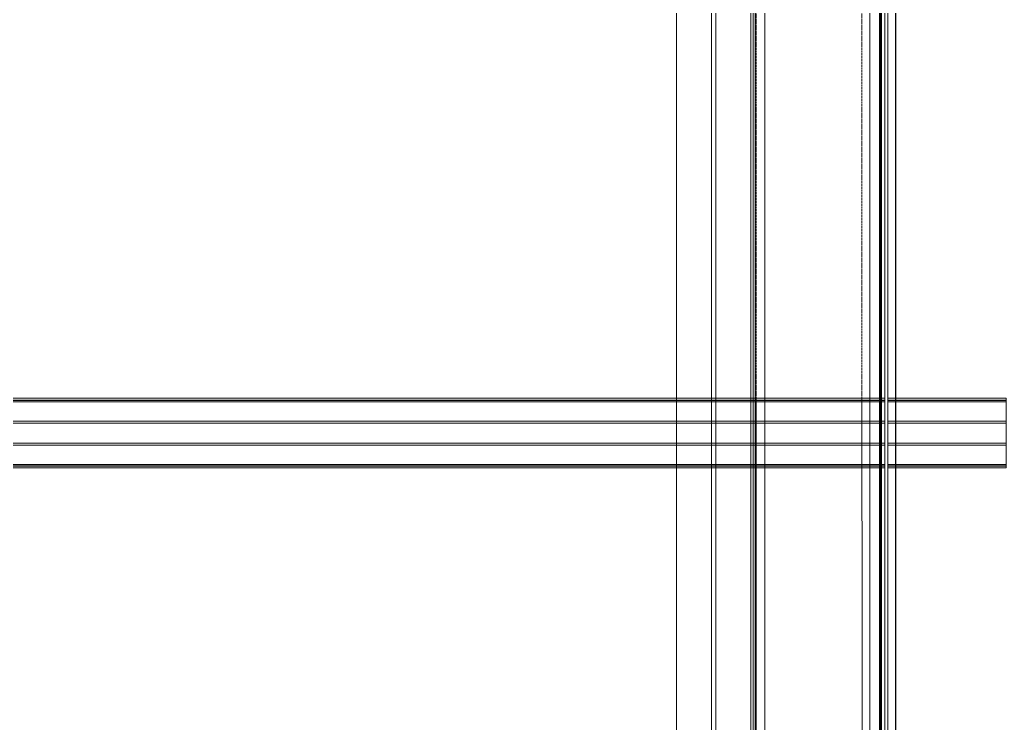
# Model space of a CAD drawing. Header units: centimetres. Extents: x -1906 to 5208, y -261 to 2955.
# Drawn here: x -257 to -91.4, y 1975.7 to 2093.8 of the extents above; entities that cross this region are included whole.
import ezdxf

# ---------------------------------------------------------------- set-up
doc = ezdxf.new("R2010")
doc.units = ezdxf.units.CM
doc.linetypes.add('_Overhead', pattern=[0.47625, 0.3175, -0.15875])
doc.linetypes.add('_Overhead_2_', pattern=[0.47625, 0.3175, -0.15875])
for name, color, linetype, lineweight in [('A-FLOR', 7, 'Continuous', 18), ('A-WALL', 7, 'Continuous', 18), ('S-BEAM', 7, 'Continuous', 18)]:
    doc.layers.add(name, color=color, linetype=linetype, lineweight=lineweight)

# ---------------------------------------------------------------- blocks, each defined once
blk = doc.blocks.new('Costanera Perfil Z - Parametrizado - h_22cm-1724293-N01 - Planta trazado tuberias refrig exist_ - detalle 1')
at = {"layer": 'S-BEAM', "color": 254, "true_color": 0xcccccc}
for p, q in [((-5.84, -2767.55), (-5.84, -4403.33)), ((-5.54, -2767.55), (-5.54, -4403.33)), ((-5.5, -4403.33), (-5.5, -2767.55)), ((-5.26, -2767.55), (-5.26, -4403.33)), ((1.67, -2767.55), (1.67, -4403.33)), ((2.01, -2767.55), (2.01, -4403.33)), ((-2.01, -3580.45), (-2.01, -4368.35)), ((-1.67, -3580.45), (-1.67, -4368.35)), ((5.26, -3580.45), (5.26, -4368.35)), ((5.5, -3580.45), (5.5, -4368.35)), ((5.54, -3580.45), (5.54, -4368.35)), ((5.84, -3580.45), (5.84, -4368.35)), ((-2.01, -4368.35), (-2.01, -4380.85)), ((-1.67, -4368.35), (-1.67, -4380.85)), ((5.26, -4368.35), (5.26, -4380.85)), ((5.5, -4368.35), (5.5, -4380.85)), ((5.54, -4368.35), (5.54, -4380.85)), ((5.84, -4368.35), (5.84, -4380.85)), ((-2.01, -4380.85), (-2.01, -4403.33)), ((-1.67, -4380.85), (-1.67, -4403.33)), ((5.26, -4380.85), (5.26, -4403.33)), ((5.5, -4380.85), (5.5, -4403.33)), ((5.54, -4380.85), (5.54, -4403.33)), ((5.84, -4380.85), (5.84, -4403.33)), ((-5.84, -4403.83), (-5.84, -4423.69)), ((-5.54, -4403.83), (-5.54, -4423.69)), ((-5.5, -4423.69), (-5.5, -4403.83)), ((-5.26, -4403.83), (-5.26, -4423.69)), ((-2.01, -4403.83), (-2.01, -4423.69)), ((-1.67, -4403.83), (-1.67, -4423.69)), ((1.67, -4403.83), (1.67, -4423.69)), ((2.01, -4403.83), (2.01, -4423.69)), ((5.26, -4403.83), (5.26, -4423.69)), ((5.5, -4403.83), (5.5, -4423.69)), ((5.54, -4403.83), (5.54, -4423.69)), ((5.84, -4403.83), (5.84, -4423.69)), ((-5.5, -4423.69), (-5.84, -4423.69)), ((-5.84, -4423.69), (-5.54, -4423.69)), ((-5.5, -4423.69), (-5.26, -4423.69)), ((2.01, -4423.69), (-5.5, -4423.69)), ((-5.26, -4423.69), (1.67, -4423.69)), ((1.67, -4423.69), (-2.01, -4423.69)), ((-2.01, -4423.69), (-1.67, -4423.69)), ((-1.67, -4423.69), (1.67, -4423.69)), ((1.67, -4423.69), (-1.67, -4423.69)), ((-1.67, -4423.69), (1.67, -4423.69)), ((1.67, -4423.69), (2.01, -4423.69)), ((2.01, -4423.69), (1.67, -4423.69)), ((1.67, -4423.69), (2.01, -4423.69)), ((2.01, -4423.69), (5.5, -4423.69)), ((5.26, -4423.69), (2.01, -4423.69)), ((5.54, -4423.69), (5.26, -4423.69)), ((5.54, -4423.69), (5.84, -4423.69)), ((5.84, -4423.69), (5.54, -4423.69))]:
    blk.add_line(p, q, dxfattribs=at)
blk = doc.blocks.new('Costanera Perfil Z - Parametrizado - h_22cm-1724570-N01 - Planta trazado tuberias refrig exist_ - detalle 1')
at = {"layer": 'S-BEAM', "color": 254, "true_color": 0xcccccc}
for p, q in [((-10.75, 892.2), (-10.75, 798.6)), ((-10.75, 892.2), (-10.75, 798.6)), ((-10.45, 892.2), (-10.45, 798.6)), ((-10.45, 892.2), (-10.45, 798.6)), ((-8.8, 892.2), (-8.8, 798.6)), ((-8.8, 892.2), (-8.8, 798.6)), ((8.8, 892.2), (8.8, 798.6)), ((8.8, 892.2), (8.8, 798.6)), ((10.45, 892.2), (10.45, 798.6)), ((10.45, 892.2), (10.45, 798.6)), ((10.75, 798.6), (10.75, 892.2)), ((10.75, 892.2), (10.75, 798.6)), ((-10.75, 798.6), (-10.75, 794.77)), ((-10.75, 798.6), (-10.75, 794.77)), ((-10.45, 798.6), (-10.45, 794.77)), ((-10.45, 798.6), (-10.45, 794.77)), ((-8.8, 798.6), (-8.8, 794.77)), ((-8.8, 798.6), (-8.8, 794.77)), ((8.8, 798.6), (8.8, 794.77)), ((8.8, 798.6), (8.8, 794.77)), ((10.45, 798.6), (10.45, 794.77)), ((10.45, 798.6), (10.45, 794.77)), ((10.75, 794.77), (10.75, 798.6)), ((10.75, 798.6), (10.75, 794.77)), ((-10.75, 794.77), (-10.75, 794.42)), ((-10.75, 794.77), (-10.75, 794.42)), ((-10.45, 794.77), (-10.45, 794.42)), ((-10.45, 794.77), (-10.45, 794.42)), ((-8.8, 794.77), (-8.8, 794.42)), ((-8.8, 794.77), (-8.8, 794.42)), ((8.8, 794.77), (8.8, 794.42)), ((8.8, 794.77), (8.8, 794.42)), ((10.45, 794.77), (10.45, 794.42)), ((10.45, 794.77), (10.45, 794.42)), ((10.75, 794.42), (10.75, 794.77)), ((10.75, 794.77), (10.75, 794.42)), ((-10.75, 794.42), (-10.75, 791.09)), ((-10.75, 794.42), (-10.75, 791.09)), ((-10.45, 794.42), (-10.45, 791.09)), ((-10.45, 794.42), (-10.45, 791.09)), ((-8.8, 794.42), (-8.8, 791.09)), ((-8.8, 794.42), (-8.8, 791.09)), ((8.8, 794.42), (8.8, 791.09)), ((8.8, 794.42), (8.8, 791.09)), ((10.45, 794.42), (10.45, 791.09)), ((10.45, 794.42), (10.45, 791.09)), ((10.75, 791.09), (10.75, 794.42)), ((10.75, 794.42), (10.75, 791.09)), ((-10.75, 791.09), (-10.75, 790.74)), ((-10.75, 791.09), (-10.75, 790.74)), ((-10.75, 790.74), (-10.75, 786.92)), ((-10.75, 790.74), (-10.75, 786.92)), ((-10.45, 791.09), (-10.45, 790.74)), ((-10.45, 791.09), (-10.45, 790.74)), ((-10.45, 790.74), (-10.45, 786.92)), ((-10.45, 790.74), (-10.45, 786.92)), ((-8.8, 791.09), (-8.8, 790.74)), ((-8.8, 791.09), (-8.8, 790.74)), ((-8.8, 790.74), (-8.8, 786.92)), ((-8.8, 790.74), (-8.8, 786.92)), ((8.8, 791.09), (8.8, 790.74)), ((8.8, 791.09), (8.8, 790.74)), ((8.8, 790.74), (8.8, 786.92)), ((8.8, 790.74), (8.8, 786.92)), ((10.45, 791.09), (10.45, 790.74)), ((10.45, 791.09), (10.45, 790.74)), ((10.45, 790.74), (10.45, 786.92)), ((10.45, 790.74), (10.45, 786.92)), ((10.75, 790.74), (10.75, 791.09)), ((10.75, 791.09), (10.75, 790.74)), ((10.75, 786.92), (10.75, 790.74)), ((10.75, 790.74), (10.75, 786.92)), ((-10.75, 786.92), (-10.75, 649.28)), ((-10.75, 786.92), (-10.75, 649.28)), ((-10.45, 786.92), (-10.45, 649.28)), ((-10.45, 786.92), (-10.45, 649.28)), ((-8.8, 786.92), (-8.8, 649.28)), ((-8.8, 786.92), (-8.8, 649.28)), ((8.8, 786.92), (8.8, 649.28)), ((8.8, 786.92), (8.8, 649.28)), ((10.45, 786.92), (10.45, 649.28)), ((10.45, 786.92), (10.45, 649.28)), ((10.75, 649.28), (10.75, 786.92)), ((10.75, 786.92), (10.75, 649.28))]:
    blk.add_line(p, q, dxfattribs=at)
blk = doc.blocks.new('Costanera Perfil Z - Parametrizado - h_22cm-V9-N01 - Planta trazado tuberias refrig exist_ - detalle 1')
at = {"layer": 'S-BEAM', "color": 254, "true_color": 0xcccccc}
for p, q in [((-10.75, 892.2), (-10.75, 798.6)), ((-10.75, 892.2), (-10.75, 798.6)), ((-10.45, 892.2), (-10.45, 798.6)), ((-10.45, 892.2), (-10.45, 798.6)), ((-8.8, 892.2), (-8.8, 798.6)), ((-8.8, 892.2), (-8.8, 798.6)), ((8.8, 892.2), (8.8, 798.6)), ((8.8, 892.2), (8.8, 798.6)), ((10.45, 892.2), (10.45, 798.6)), ((10.45, 892.2), (10.45, 798.6)), ((10.75, 798.6), (10.75, 892.2)), ((10.75, 892.2), (10.75, 798.6)), ((-10.75, 798.6), (-10.75, 794.77)), ((-10.75, 798.6), (-10.75, 794.77)), ((-10.45, 798.6), (-10.45, 794.77)), ((-10.45, 798.6), (-10.45, 794.77)), ((-8.8, 798.6), (-8.8, 794.77)), ((-8.8, 798.6), (-8.8, 794.77)), ((8.8, 798.6), (8.8, 794.77)), ((8.8, 798.6), (8.8, 794.77)), ((10.45, 798.6), (10.45, 794.77)), ((10.45, 798.6), (10.45, 794.77)), ((10.75, 794.77), (10.75, 798.6)), ((10.75, 798.6), (10.75, 794.77)), ((-10.75, 794.77), (-10.75, 794.42)), ((-10.75, 794.77), (-10.75, 794.42)), ((-10.45, 794.77), (-10.45, 794.42)), ((-10.45, 794.77), (-10.45, 794.42)), ((-8.8, 794.77), (-8.8, 794.42)), ((-8.8, 794.77), (-8.8, 794.42)), ((8.8, 794.77), (8.8, 794.42)), ((8.8, 794.77), (8.8, 794.42)), ((10.45, 794.77), (10.45, 794.42)), ((10.45, 794.77), (10.45, 794.42)), ((10.75, 794.42), (10.75, 794.77)), ((10.75, 794.77), (10.75, 794.42)), ((-10.75, 794.42), (-10.75, 791.09)), ((-10.75, 794.42), (-10.75, 791.09)), ((-10.45, 794.42), (-10.45, 791.09)), ((-10.45, 794.42), (-10.45, 791.09)), ((-8.8, 794.42), (-8.8, 791.09)), ((-8.8, 794.42), (-8.8, 791.09)), ((8.8, 794.42), (8.8, 791.09)), ((8.8, 794.42), (8.8, 791.09)), ((10.45, 794.42), (10.45, 791.09)), ((10.45, 794.42), (10.45, 791.09)), ((10.75, 791.09), (10.75, 794.42)), ((10.75, 794.42), (10.75, 791.09)), ((-10.75, 791.09), (-10.75, 790.74)), ((-10.75, 791.09), (-10.75, 790.74)), ((-10.75, 790.74), (-10.75, 786.92)), ((-10.75, 790.74), (-10.75, 786.92)), ((-10.45, 791.09), (-10.45, 790.74)), ((-10.45, 791.09), (-10.45, 790.74)), ((-10.45, 790.74), (-10.45, 786.92)), ((-10.45, 790.74), (-10.45, 786.92)), ((-8.8, 791.09), (-8.8, 790.74)), ((-8.8, 791.09), (-8.8, 790.74)), ((-8.8, 790.74), (-8.8, 786.92)), ((-8.8, 790.74), (-8.8, 786.92)), ((8.8, 791.09), (8.8, 790.74)), ((8.8, 791.09), (8.8, 790.74)), ((8.8, 790.74), (8.8, 786.92)), ((8.8, 790.74), (8.8, 786.92)), ((10.45, 791.09), (10.45, 790.74)), ((10.45, 791.09), (10.45, 790.74)), ((10.45, 790.74), (10.45, 786.92)), ((10.45, 790.74), (10.45, 786.92)), ((10.75, 790.74), (10.75, 791.09)), ((10.75, 791.09), (10.75, 790.74)), ((10.75, 786.92), (10.75, 790.74)), ((10.75, 790.74), (10.75, 786.92)), ((-10.75, 786.92), (-10.75, 649.28)), ((-10.75, 786.92), (-10.75, 649.28)), ((-10.45, 786.92), (-10.45, 649.28)), ((-10.45, 786.92), (-10.45, 649.28)), ((-8.8, 786.92), (-8.8, 649.28)), ((-8.8, 786.92), (-8.8, 649.28)), ((8.8, 786.92), (8.8, 649.28)), ((8.8, 786.92), (8.8, 649.28)), ((10.45, 786.92), (10.45, 649.28)), ((10.45, 786.92), (10.45, 649.28)), ((10.75, 649.28), (10.75, 786.92)), ((10.75, 786.92), (10.75, 649.28))]:
    blk.add_line(p, q, dxfattribs=at)
blk = doc.blocks.new('Costanera Perfil Z - Parametrizado - h_22cm-V10-N01 - Planta trazado tuberias refrig exist_ - detalle 1')
at = {"layer": 'S-BEAM', "color": 254, "true_color": 0xcccccc}
for p, q in [((-10.75, 892.2), (-10.75, 798.6)), ((-10.75, 892.2), (-10.75, 798.6)), ((-10.45, 892.2), (-10.45, 798.6)), ((-10.45, 892.2), (-10.45, 798.6)), ((-8.8, 892.2), (-8.8, 798.6)), ((-8.8, 892.2), (-8.8, 798.6)), ((8.8, 892.2), (8.8, 798.6)), ((8.8, 892.2), (8.8, 798.6)), ((10.45, 892.2), (10.45, 798.6)), ((10.45, 892.2), (10.45, 798.6)), ((10.75, 798.6), (10.75, 892.2)), ((10.75, 892.2), (10.75, 798.6)), ((-10.75, 798.6), (-10.75, 794.77)), ((-10.75, 798.6), (-10.75, 794.77)), ((-10.45, 798.6), (-10.45, 794.77)), ((-10.45, 798.6), (-10.45, 794.77)), ((-8.8, 798.6), (-8.8, 794.77)), ((-8.8, 798.6), (-8.8, 794.77)), ((8.8, 798.6), (8.8, 794.77)), ((8.8, 798.6), (8.8, 794.77)), ((10.45, 798.6), (10.45, 794.77)), ((10.45, 798.6), (10.45, 794.77)), ((10.75, 794.77), (10.75, 798.6)), ((10.75, 798.6), (10.75, 794.77)), ((-10.75, 794.77), (-10.75, 794.42)), ((-10.75, 794.77), (-10.75, 794.42)), ((-10.45, 794.77), (-10.45, 794.42)), ((-10.45, 794.77), (-10.45, 794.42)), ((-8.8, 794.77), (-8.8, 794.42)), ((-8.8, 794.77), (-8.8, 794.42)), ((8.8, 794.77), (8.8, 794.42)), ((8.8, 794.77), (8.8, 794.42)), ((10.45, 794.77), (10.45, 794.42)), ((10.45, 794.77), (10.45, 794.42)), ((10.75, 794.42), (10.75, 794.77)), ((10.75, 794.77), (10.75, 794.42)), ((-10.75, 794.42), (-10.75, 791.09)), ((-10.75, 794.42), (-10.75, 791.09)), ((-10.45, 794.42), (-10.45, 791.09)), ((-10.45, 794.42), (-10.45, 791.09)), ((-8.8, 794.42), (-8.8, 791.09)), ((-8.8, 794.42), (-8.8, 791.09)), ((8.8, 794.42), (8.8, 791.09)), ((8.8, 794.42), (8.8, 791.09)), ((10.45, 794.42), (10.45, 791.09)), ((10.45, 794.42), (10.45, 791.09)), ((10.75, 791.09), (10.75, 794.42)), ((10.75, 794.42), (10.75, 791.09)), ((-10.75, 791.09), (-10.75, 790.74)), ((-10.75, 791.09), (-10.75, 790.74)), ((-10.75, 790.74), (-10.75, 786.92)), ((-10.75, 790.74), (-10.75, 786.92)), ((-10.45, 791.09), (-10.45, 790.74)), ((-10.45, 791.09), (-10.45, 790.74)), ((-10.45, 790.74), (-10.45, 786.92)), ((-10.45, 790.74), (-10.45, 786.92)), ((-8.8, 791.09), (-8.8, 790.74)), ((-8.8, 791.09), (-8.8, 790.74)), ((-8.8, 790.74), (-8.8, 786.92)), ((-8.8, 790.74), (-8.8, 786.92)), ((8.8, 791.09), (8.8, 790.74)), ((8.8, 791.09), (8.8, 790.74)), ((8.8, 790.74), (8.8, 786.92)), ((8.8, 790.74), (8.8, 786.92)), ((10.45, 791.09), (10.45, 790.74)), ((10.45, 791.09), (10.45, 790.74)), ((10.45, 790.74), (10.45, 786.92)), ((10.45, 790.74), (10.45, 786.92)), ((10.75, 790.74), (10.75, 791.09)), ((10.75, 791.09), (10.75, 790.74)), ((10.75, 786.92), (10.75, 790.74)), ((10.75, 790.74), (10.75, 786.92)), ((-10.75, 786.92), (-10.75, 649.28)), ((-10.75, 786.92), (-10.75, 649.28)), ((-10.45, 786.92), (-10.45, 649.28)), ((-10.45, 786.92), (-10.45, 649.28)), ((-8.8, 786.92), (-8.8, 649.28)), ((-8.8, 786.92), (-8.8, 649.28)), ((8.8, 786.92), (8.8, 649.28)), ((8.8, 786.92), (8.8, 649.28)), ((10.45, 786.92), (10.45, 649.28)), ((10.45, 786.92), (10.45, 649.28)), ((10.75, 649.28), (10.75, 786.92)), ((10.75, 786.92), (10.75, 649.28))]:
    blk.add_line(p, q, dxfattribs=at)
blk = doc.blocks.new('Costanera Perfil Z - Parametrizado - h_22cm-V11-N01 - Planta trazado tuberias refrig exist_ - detalle 1')
at = {"layer": 'S-BEAM', "color": 254, "true_color": 0xcccccc}
for p, q in [((-10.75, 892.2), (-10.75, 798.6)), ((-10.75, 892.2), (-10.75, 798.6)), ((-10.45, 892.2), (-10.45, 798.6)), ((-10.45, 892.2), (-10.45, 798.6)), ((-8.8, 892.2), (-8.8, 798.6)), ((-8.8, 892.2), (-8.8, 798.6)), ((8.8, 892.2), (8.8, 798.6)), ((8.8, 892.2), (8.8, 798.6)), ((10.45, 892.2), (10.45, 798.6)), ((10.45, 892.2), (10.45, 798.6)), ((10.75, 798.6), (10.75, 892.2)), ((10.75, 892.2), (10.75, 798.6)), ((-10.75, 798.6), (-10.75, 794.77)), ((-10.75, 798.6), (-10.75, 794.77)), ((-10.45, 798.6), (-10.45, 794.77)), ((-10.45, 798.6), (-10.45, 794.77)), ((-8.8, 798.6), (-8.8, 794.77)), ((-8.8, 798.6), (-8.8, 794.77)), ((8.8, 798.6), (8.8, 794.77)), ((8.8, 798.6), (8.8, 794.77)), ((10.45, 798.6), (10.45, 794.77)), ((10.45, 798.6), (10.45, 794.77)), ((10.75, 794.77), (10.75, 798.6)), ((10.75, 798.6), (10.75, 794.77)), ((-10.75, 794.77), (-10.75, 794.42)), ((-10.75, 794.77), (-10.75, 794.42)), ((-10.45, 794.77), (-10.45, 794.42)), ((-10.45, 794.77), (-10.45, 794.42)), ((-8.8, 794.77), (-8.8, 794.42)), ((-8.8, 794.77), (-8.8, 794.42)), ((8.8, 794.77), (8.8, 794.42)), ((8.8, 794.77), (8.8, 794.42)), ((10.45, 794.77), (10.45, 794.42)), ((10.45, 794.77), (10.45, 794.42)), ((10.75, 794.42), (10.75, 794.77)), ((10.75, 794.77), (10.75, 794.42)), ((-10.75, 794.42), (-10.75, 791.09)), ((-10.75, 794.42), (-10.75, 791.09)), ((-10.45, 794.42), (-10.45, 791.09)), ((-10.45, 794.42), (-10.45, 791.09)), ((-8.8, 794.42), (-8.8, 791.09)), ((-8.8, 794.42), (-8.8, 791.09)), ((8.8, 794.42), (8.8, 791.09)), ((8.8, 794.42), (8.8, 791.09)), ((10.45, 794.42), (10.45, 791.09)), ((10.45, 794.42), (10.45, 791.09)), ((10.75, 791.09), (10.75, 794.42)), ((10.75, 794.42), (10.75, 791.09)), ((-10.75, 791.09), (-10.75, 790.74)), ((-10.75, 791.09), (-10.75, 790.74)), ((-10.75, 790.74), (-10.75, 786.92)), ((-10.75, 790.74), (-10.75, 786.92)), ((-10.45, 791.09), (-10.45, 790.74)), ((-10.45, 791.09), (-10.45, 790.74)), ((-10.45, 790.74), (-10.45, 786.92)), ((-10.45, 790.74), (-10.45, 786.92)), ((-8.8, 791.09), (-8.8, 790.74)), ((-8.8, 791.09), (-8.8, 790.74)), ((-8.8, 790.74), (-8.8, 786.92)), ((-8.8, 790.74), (-8.8, 786.92)), ((8.8, 791.09), (8.8, 790.74)), ((8.8, 791.09), (8.8, 790.74)), ((8.8, 790.74), (8.8, 786.92)), ((8.8, 790.74), (8.8, 786.92)), ((10.45, 791.09), (10.45, 790.74)), ((10.45, 791.09), (10.45, 790.74)), ((10.45, 790.74), (10.45, 786.92)), ((10.45, 790.74), (10.45, 786.92)), ((10.75, 790.74), (10.75, 791.09)), ((10.75, 791.09), (10.75, 790.74)), ((10.75, 786.92), (10.75, 790.74)), ((10.75, 790.74), (10.75, 786.92)), ((-10.75, 786.92), (-10.75, 649.28)), ((-10.75, 786.92), (-10.75, 649.28)), ((-10.45, 786.92), (-10.45, 649.28)), ((-10.45, 786.92), (-10.45, 649.28)), ((-8.8, 786.92), (-8.8, 649.28)), ((-8.8, 786.92), (-8.8, 649.28)), ((8.8, 786.92), (8.8, 649.28)), ((8.8, 786.92), (8.8, 649.28)), ((10.45, 786.92), (10.45, 649.28)), ((10.45, 786.92), (10.45, 649.28)), ((10.75, 649.28), (10.75, 786.92)), ((10.75, 786.92), (10.75, 649.28))]:
    blk.add_line(p, q, dxfattribs=at)
blk = doc.blocks.new('Costanera Perfil Z - Parametrizado - h_22cm-V12-N01 - Planta trazado tuberias refrig exist_ - detalle 1')
at = {"layer": 'S-BEAM', "color": 254, "true_color": 0xcccccc}
for p, q in [((-10.75, 892.2), (-10.75, 798.6)), ((-10.75, 892.2), (-10.75, 798.6)), ((-10.45, 892.2), (-10.45, 798.6)), ((-10.45, 892.2), (-10.45, 798.6)), ((-8.8, 892.2), (-8.8, 798.6)), ((-8.8, 892.2), (-8.8, 798.6)), ((8.8, 892.2), (8.8, 798.6)), ((8.8, 892.2), (8.8, 798.6)), ((10.45, 892.2), (10.45, 798.6)), ((10.45, 892.2), (10.45, 798.6)), ((10.75, 798.6), (10.75, 892.2)), ((10.75, 892.2), (10.75, 798.6)), ((-10.75, 798.6), (-10.75, 794.77)), ((-10.75, 798.6), (-10.75, 794.77)), ((-10.45, 798.6), (-10.45, 794.77)), ((-10.45, 798.6), (-10.45, 794.77)), ((-8.8, 798.6), (-8.8, 794.77)), ((-8.8, 798.6), (-8.8, 794.77)), ((8.8, 798.6), (8.8, 794.77)), ((8.8, 798.6), (8.8, 794.77)), ((10.45, 798.6), (10.45, 794.77)), ((10.45, 798.6), (10.45, 794.77)), ((10.75, 794.77), (10.75, 798.6)), ((10.75, 798.6), (10.75, 794.77)), ((-10.75, 794.77), (-10.75, 794.42)), ((-10.75, 794.77), (-10.75, 794.42)), ((-10.45, 794.77), (-10.45, 794.42)), ((-10.45, 794.77), (-10.45, 794.42)), ((-8.8, 794.77), (-8.8, 794.42)), ((-8.8, 794.77), (-8.8, 794.42)), ((8.8, 794.77), (8.8, 794.42)), ((8.8, 794.77), (8.8, 794.42)), ((10.45, 794.77), (10.45, 794.42)), ((10.45, 794.77), (10.45, 794.42)), ((10.75, 794.42), (10.75, 794.77)), ((10.75, 794.77), (10.75, 794.42)), ((-10.75, 794.42), (-10.75, 791.09)), ((-10.75, 794.42), (-10.75, 791.09)), ((-10.45, 794.42), (-10.45, 791.09)), ((-10.45, 794.42), (-10.45, 791.09)), ((-8.8, 794.42), (-8.8, 791.09)), ((-8.8, 794.42), (-8.8, 791.09)), ((8.8, 794.42), (8.8, 791.09)), ((8.8, 794.42), (8.8, 791.09)), ((10.45, 794.42), (10.45, 791.09)), ((10.45, 794.42), (10.45, 791.09)), ((10.75, 791.09), (10.75, 794.42)), ((10.75, 794.42), (10.75, 791.09)), ((-10.75, 791.09), (-10.75, 790.74)), ((-10.75, 791.09), (-10.75, 790.74)), ((-10.75, 790.74), (-10.75, 786.92)), ((-10.75, 790.74), (-10.75, 786.92)), ((-10.45, 791.09), (-10.45, 790.74)), ((-10.45, 791.09), (-10.45, 790.74)), ((-10.45, 790.74), (-10.45, 786.92)), ((-10.45, 790.74), (-10.45, 786.92)), ((-8.8, 791.09), (-8.8, 790.74)), ((-8.8, 791.09), (-8.8, 790.74)), ((-8.8, 790.74), (-8.8, 786.92)), ((-8.8, 790.74), (-8.8, 786.92)), ((8.8, 791.09), (8.8, 790.74)), ((8.8, 791.09), (8.8, 790.74)), ((8.8, 790.74), (8.8, 786.92)), ((8.8, 790.74), (8.8, 786.92)), ((10.45, 791.09), (10.45, 790.74)), ((10.45, 791.09), (10.45, 790.74)), ((10.45, 790.74), (10.45, 786.92)), ((10.45, 790.74), (10.45, 786.92)), ((10.75, 790.74), (10.75, 791.09)), ((10.75, 791.09), (10.75, 790.74)), ((10.75, 786.92), (10.75, 790.74)), ((10.75, 790.74), (10.75, 786.92)), ((-10.75, 786.92), (-10.75, 649.28)), ((-10.75, 786.92), (-10.75, 649.28)), ((-10.45, 786.92), (-10.45, 649.28)), ((-10.45, 786.92), (-10.45, 649.28)), ((-8.8, 786.92), (-8.8, 649.28)), ((-8.8, 786.92), (-8.8, 649.28)), ((8.8, 786.92), (8.8, 649.28)), ((8.8, 786.92), (8.8, 649.28)), ((10.45, 786.92), (10.45, 649.28)), ((10.45, 786.92), (10.45, 649.28)), ((10.75, 649.28), (10.75, 786.92)), ((10.75, 786.92), (10.75, 649.28))]:
    blk.add_line(p, q, dxfattribs=at)
blk = doc.blocks.new('Costanera Perfil Z - Parametrizado - h_22cm-V13-N01 - Planta trazado tuberias refrig exist_ - detalle 1')
at = {"layer": 'S-BEAM', "color": 254, "true_color": 0xcccccc}
for p, q in [((-10.75, 892.2), (-10.75, 798.6)), ((-10.75, 892.2), (-10.75, 798.6)), ((-10.45, 892.2), (-10.45, 798.6)), ((-10.45, 892.2), (-10.45, 798.6)), ((-8.8, 892.2), (-8.8, 798.6)), ((-8.8, 892.2), (-8.8, 798.6)), ((8.8, 892.2), (8.8, 798.6)), ((8.8, 892.2), (8.8, 798.6)), ((10.45, 892.2), (10.45, 798.6)), ((10.45, 892.2), (10.45, 798.6)), ((10.75, 798.6), (10.75, 892.2)), ((-10.75, 798.6), (-10.75, 794.77)), ((-10.75, 798.6), (-10.75, 794.77)), ((-10.45, 798.6), (-10.45, 794.77)), ((-10.45, 798.6), (-10.45, 794.77)), ((-8.8, 798.6), (-8.8, 794.77)), ((-8.8, 798.6), (-8.8, 794.77)), ((8.8, 798.6), (8.8, 794.77)), ((8.8, 798.6), (8.8, 794.77)), ((10.45, 798.6), (10.45, 794.77)), ((10.45, 798.6), (10.45, 794.77)), ((10.75, 794.77), (10.75, 798.6)), ((-10.75, 794.77), (-10.75, 794.42)), ((-10.75, 794.77), (-10.75, 794.42)), ((-10.45, 794.77), (-10.45, 794.42)), ((-10.45, 794.77), (-10.45, 794.42)), ((-8.8, 794.77), (-8.8, 794.42)), ((-8.8, 794.77), (-8.8, 794.42)), ((8.8, 794.77), (8.8, 794.42)), ((8.8, 794.77), (8.8, 794.42)), ((10.45, 794.77), (10.45, 794.42)), ((10.45, 794.77), (10.45, 794.42)), ((10.75, 794.42), (10.75, 794.77)), ((-10.75, 794.42), (-10.75, 791.09)), ((-10.75, 794.42), (-10.75, 791.09)), ((-10.45, 794.42), (-10.45, 791.09)), ((-10.45, 794.42), (-10.45, 791.09)), ((-8.8, 794.42), (-8.8, 791.09)), ((-8.8, 794.42), (-8.8, 791.09)), ((8.8, 794.42), (8.8, 791.09)), ((8.8, 794.42), (8.8, 791.09)), ((10.45, 794.42), (10.45, 791.09)), ((10.45, 794.42), (10.45, 791.09)), ((10.75, 791.09), (10.75, 794.42)), ((-10.75, 791.09), (-10.75, 790.74)), ((-10.75, 791.09), (-10.75, 790.74)), ((-10.75, 790.74), (-10.75, 786.92)), ((-10.75, 790.74), (-10.75, 786.92)), ((-10.45, 791.09), (-10.45, 790.74)), ((-10.45, 791.09), (-10.45, 790.74)), ((-10.45, 790.74), (-10.45, 786.92)), ((-10.45, 790.74), (-10.45, 786.92)), ((-8.8, 791.09), (-8.8, 790.74)), ((-8.8, 791.09), (-8.8, 790.74)), ((-8.8, 790.74), (-8.8, 786.92)), ((-8.8, 790.74), (-8.8, 786.92)), ((8.8, 791.09), (8.8, 790.74)), ((8.8, 791.09), (8.8, 790.74)), ((8.8, 790.74), (8.8, 786.92)), ((8.8, 790.74), (8.8, 786.92)), ((10.45, 791.09), (10.45, 790.74)), ((10.45, 791.09), (10.45, 790.74)), ((10.45, 790.74), (10.45, 786.92)), ((10.45, 790.74), (10.45, 786.92)), ((10.75, 790.74), (10.75, 791.09)), ((10.75, 786.92), (10.75, 790.74)), ((-10.75, 786.92), (-10.75, 649.28)), ((-10.75, 786.92), (-10.75, 649.28)), ((-10.45, 786.92), (-10.45, 649.28)), ((-10.45, 786.92), (-10.45, 649.28)), ((-8.8, 786.92), (-8.8, 649.28)), ((-8.8, 786.92), (-8.8, 649.28)), ((8.8, 786.92), (8.8, 649.28)), ((8.8, 786.92), (8.8, 649.28)), ((10.45, 786.92), (10.45, 649.28)), ((10.45, 786.92), (10.45, 649.28)), ((10.75, 649.28), (10.75, 786.92))]:
    blk.add_line(p, q, dxfattribs=at)
blk = doc.blocks.new('PQ_RVR_EST-01_ZZ_ZZ_MO_T_A_rvt-1-N01 - Planta trazado tuberias refrig exist_ - detalle 1')
at = {"layer": 'A-FLOR', "color": 254, "linetype": '_Overhead', "true_color": 0xd4d4d4}
for p, q in [((-115.67, 2123.83), (-115.65, 2030.23)), ((-115.65, 2030.23), (-115.67, 2123.83)), ((-115.65, 2030.23), (-115.65, 2026.4)), ((-115.65, 2026.4), (-115.65, 2030.23)), ((-115.65, 2026.4), (-115.65, 2026.05)), ((-115.65, 2026.05), (-115.65, 2026.4)), ((-115.65, 2026.05), (-115.65, 2022.72)), ((-115.65, 2022.72), (-115.65, 2026.05)), ((-115.65, 2022.72), (-115.65, 2022.37)), ((-115.65, 2022.37), (-115.65, 2022.72)), ((-115.65, 2022.37), (-115.65, 2018.55)), ((-115.65, 2018.55), (-115.65, 2022.37)), ((-115.65, 2018.55), (-115.62, 1880.91)), ((-115.62, 1880.91), (-115.65, 2018.55))]:
    blk.add_line(p, q, dxfattribs=at)
at = {"layer": 'S-BEAM', "color": 254, "true_color": 0xcccccc}
for p, q in [((-146.78, 2123.83), (-146.78, 2026.4)), ((-146.78, 2123.83), (-146.78, 2030.23)), ((-146.78, 2123.83), (-146.78, 2030.23)), ((-146.78, 2123.83), (-146.78, 2030.23)), ((-140.89, 2123.83), (-140.89, 2030.23)), ((-140.89, 2123.83), (-140.89, 2030.23)), ((-140.18, 2030.23), (-140.18, 2123.83)), ((-140.18, 2123.83), (-140.18, 2030.23)), ((-134.28, 2123.83), (-134.28, 2026.4)), ((-134.28, 2030.23), (-134.28, 2123.83)), ((-134.28, 2123.83), (-134.28, 2030.23)), ((-134.28, 2123.83), (-134.28, 2030.23)), ((-146.78, 2030.23), (-146.78, 2029.84)), ((-146.78, 2030.23), (-146.78, 2026.4)), ((-146.78, 2030.23), (-146.78, 2026.4)), ((-146.78, 2029.84), (-146.78, 2026.4)), ((-140.89, 2030.23), (-140.89, 2026.4)), ((-140.89, 2030.23), (-140.89, 2029.84)), ((-140.89, 2029.84), (-140.89, 2026.4)), ((-140.18, 2029.84), (-140.18, 2030.23)), ((-140.18, 2030.23), (-140.18, 2026.4)), ((-140.18, 2026.4), (-140.18, 2029.84)), ((-134.28, 2029.84), (-134.28, 2030.23)), ((-134.28, 2030.23), (-134.28, 2026.4)), ((-134.28, 2030.23), (-134.28, 2026.4)), ((-134.28, 2026.4), (-134.28, 2029.84)), ((-146.78, 2026.4), (-146.78, 2026.05)), ((-146.78, 2026.4), (-146.78, 2026.05)), ((-146.78, 2026.4), (-146.78, 2026.05)), ((-146.78, 2026.4), (-146.78, 2026.05)), ((-146.78, 2026.05), (-146.78, 2022.65)), ((-146.78, 2026.05), (-146.78, 2022.55)), ((-146.78, 2026.05), (-146.78, 2022.72)), ((-146.78, 2026.05), (-146.78, 2022.72)), ((-140.89, 2026.4), (-140.89, 2026.05)), ((-140.89, 2026.4), (-140.89, 2026.05)), ((-140.89, 2026.05), (-140.89, 2022.72)), ((-140.89, 2026.05), (-140.89, 2022.55)), ((-140.18, 2026.05), (-140.18, 2026.4)), ((-140.18, 2026.4), (-140.18, 2026.05)), ((-140.18, 2022.55), (-140.18, 2026.05)), ((-140.18, 2026.05), (-140.18, 2022.72)), ((-134.28, 2026.4), (-134.28, 2026.05)), ((-134.28, 2026.05), (-134.28, 2026.4)), ((-134.28, 2026.4), (-134.28, 2026.05)), ((-134.28, 2026.4), (-134.28, 2026.05)), ((-134.28, 2026.05), (-134.28, 2022.65)), ((-134.28, 2022.55), (-134.28, 2026.05)), ((-134.28, 2026.05), (-134.28, 2022.72)), ((-134.28, 2026.05), (-134.28, 2022.72)), ((-146.78, 2022.72), (-146.78, 2022.37)), ((-146.78, 2022.72), (-146.78, 2022.37)), ((-146.78, 2022.65), (-146.78, 2018.55)), ((-146.78, 2022.55), (-146.78, 2018.55)), ((-146.78, 2022.37), (-146.78, 2018.55)), ((-146.78, 2022.37), (-146.78, 2018.55)), ((-140.89, 2022.72), (-140.89, 2022.37)), ((-140.89, 2022.55), (-140.89, 2018.55)), ((-140.89, 2022.37), (-140.89, 2018.55)), ((-140.18, 2022.72), (-140.18, 2022.37)), ((-140.18, 2018.55), (-140.18, 2022.55)), ((-140.18, 2022.37), (-140.18, 2018.55)), ((-134.28, 2022.72), (-134.28, 2022.37)), ((-134.28, 2022.72), (-134.28, 2022.37)), ((-134.28, 2022.65), (-134.28, 2018.55)), ((-134.28, 2018.55), (-134.28, 2022.55)), ((-134.28, 2022.37), (-134.28, 2018.55)), ((-134.28, 2022.37), (-134.28, 2018.55)), ((-146.78, 2018.55), (-146.78, 1877.08)), ((-146.78, 2018.55), (-146.78, 1877.08)), ((-146.78, 2018.55), (-146.78, 1880.91)), ((-146.78, 2018.55), (-146.78, 1880.91)), ((-140.89, 2018.55), (-140.89, 1880.91)), ((-140.89, 2018.55), (-140.89, 1877.08)), ((-140.18, 1877.08), (-140.18, 2018.55)), ((-140.18, 2018.55), (-140.18, 1880.91)), ((-134.28, 2018.55), (-134.28, 1877.08)), ((-134.28, 1877.08), (-134.28, 2018.55)), ((-134.28, 2018.55), (-134.28, 1880.91)), ((-134.28, 2018.55), (-134.28, 1880.91))]:
    blk.add_line(p, q, dxfattribs=at)
at = {"layer": 'S-BEAM', "color": 254, "linetype": '_Overhead', "lineweight": 18, "true_color": 0xd4d4d4}
for name in ['Costanera Perfil Z - Parametrizado - h_22cm-1724570-N01 - Planta trazado tuberias refrig exist_ - detalle 1', 'Costanera Perfil Z - Parametrizado - h_22cm-V9-N01 - Planta trazado tuberias refrig exist_ - detalle 1', 'Costanera Perfil Z - Parametrizado - h_22cm-V10-N01 - Planta trazado tuberias refrig exist_ - detalle 1', 'Costanera Perfil Z - Parametrizado - h_22cm-V11-N01 - Planta trazado tuberias refrig exist_ - detalle 1', 'Costanera Perfil Z - Parametrizado - h_22cm-V12-N01 - Planta trazado tuberias refrig exist_ - detalle 1', 'Costanera Perfil Z - Parametrizado - h_22cm-V13-N01 - Planta trazado tuberias refrig exist_ - detalle 1']:
    blk.add_blockref(name, (-123.14, 1231.63), dxfattribs=at)
at = {"layer": 'S-BEAM', "color": 254, "linetype": '_Overhead', "lineweight": 18, "true_color": 0xd4d4d4, "rotation": 89.99999999999964}
blk.add_blockref('Costanera Perfil Z - Parametrizado - h_22cm-1724293-N01 - Planta trazado tuberias refrig exist_ - detalle 1', (-4515.13, 2024.39), dxfattribs=at)
blk = doc.blocks.new('PQ_RVR_ARQ-01_ZZ_ZZ_MO_T_A_rvt-1-N01 - Planta trazado tuberias refrig exist_ - detalle 1')
at = {"layer": 'A-FLOR', "color": 254, "linetype": '_Overhead_2_', "true_color": 0xd4d4d4}
for p, q in [((-133.39, 2123.83), (-133.39, 2030.23)), ((-133.39, 2030.23), (-133.39, 2123.83)), ((-133.39, 2030.23), (-133.39, 2026.4)), ((-133.39, 2026.4), (-133.39, 2030.23)), ((-133.39, 2026.4), (-133.39, 2026.05)), ((-133.39, 2026.05), (-133.39, 2026.4)), ((-133.39, 2026.05), (-133.39, 2022.72)), ((-133.39, 2022.72), (-133.39, 2026.05)), ((-133.39, 2022.72), (-133.39, 2022.37)), ((-133.39, 2022.37), (-133.39, 2022.72)), ((-133.39, 2022.37), (-133.39, 2018.55)), ((-133.39, 2018.55), (-133.39, 2022.37)), ((-133.39, 2018.55), (-133.39, 1880.91)), ((-133.39, 1880.91), (-133.39, 2018.55))]:
    blk.add_line(p, q, dxfattribs=at)
at = {"layer": 'A-WALL', "color": 253, "true_color": 0xaaaaaa}
for p, q in [((-111.79, 1862.31), (-111.79, 2132.67)), ((-111.29, 2132.67), (-111.29, 1862.31))]:
    blk.add_line(p, q, dxfattribs=at)
at = {"layer": 'A-WALL', "color": 253, "lineweight": 25, "true_color": 0xaaaaaa}
for p, q in [((-112.54, 2030.23), (-112.54, 2123.83)), ((-110.04, 2123.83), (-110.04, 2030.23)), ((-112.54, 2026.4), (-112.54, 2030.23)), ((-110.04, 2030.23), (-110.04, 2026.4)), ((-112.54, 2026.05), (-112.54, 2026.4)), ((-112.54, 2022.72), (-112.54, 2026.05)), ((-110.04, 2026.4), (-110.04, 2026.05)), ((-110.04, 2026.05), (-110.04, 2022.72)), ((-112.54, 2022.37), (-112.54, 2022.72)), ((-112.54, 2018.55), (-112.54, 2022.37)), ((-110.04, 2022.72), (-110.04, 2022.37)), ((-110.04, 2022.37), (-110.04, 2018.55)), ((-112.54, 1880.91), (-112.54, 2018.55)), ((-110.04, 2018.55), (-110.04, 1880.91))]:
    blk.add_line(p, q, dxfattribs=at)

msp = doc.modelspace()

# ---------------------------------------------------------------- block references
at = {"lineweight": 5}
for name in ['PQ_RVR_ARQ-01_ZZ_ZZ_MO_T_A_rvt-1-N01 - Planta trazado tuberias refrig exist_ - detalle 1', 'PQ_RVR_EST-01_ZZ_ZZ_MO_T_A_rvt-1-N01 - Planta trazado tuberias refrig exist_ - detalle 1']:
    msp.add_blockref(name, (0, 0), dxfattribs=at)

doc.saveas('drawing.dxf')
